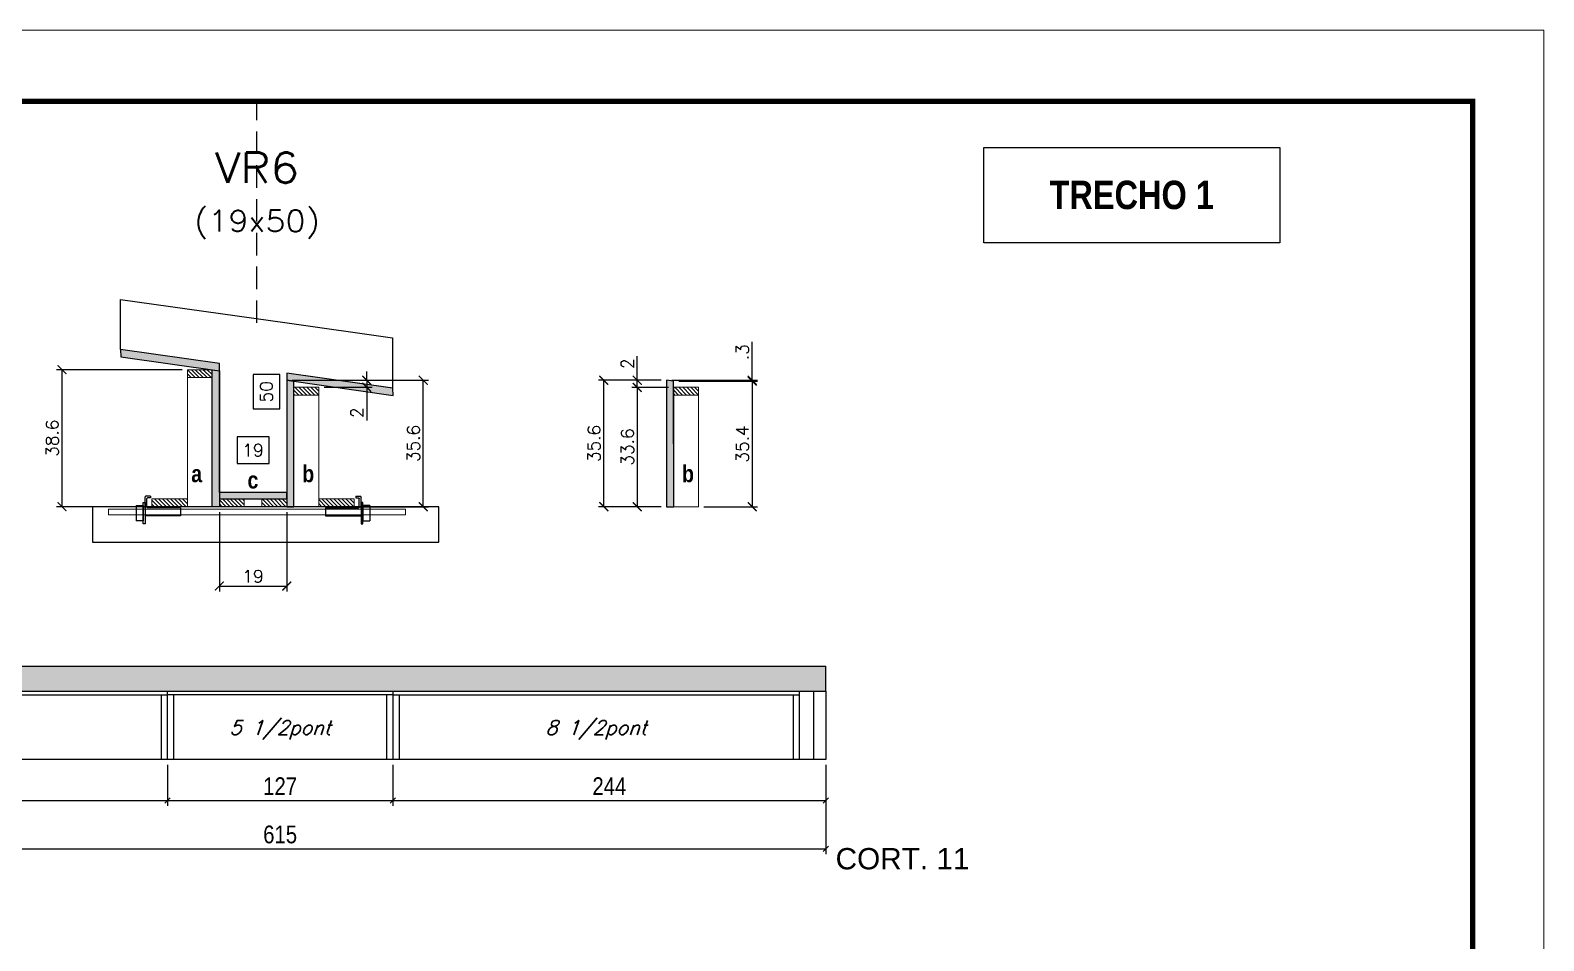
# Model space of a CAD drawing. Extents: x 0 to 6325, y 5574 to 19307.
# Drawn here: x 5387 to 6240, y 7260 to 7773 of the extents above; entities that cross this region are included whole.
import ezdxf
from ezdxf.enums import TextEntityAlignment as Align

# ---------------------------------------------------------------- set-up
doc = ezdxf.new("R2010")
doc.units = 0
doc.linetypes.add('DASHED', pattern=[0.75, 0.5, -0.25])
doc.linetypes.add('HIDDEN', pattern=[9.525, 6.35, -3.175])
for name, color, linetype in [('1', 1, 'Continuous'), ('5', 5, 'Continuous'), ('barrote', 251, 'Continuous'), ('COTA', 241, 'Continuous'), ('Cota Seção (2x)', 4, 'Continuous'), ('detalhes', 4, 'Continuous'), ('Hachura', 253, 'Continuous'), ('NOMENCLATURA', 7, 'Continuous'), ('Painéis', 200, 'Continuous'), ('presilha', 1, 'Continuous'), ('SARR_2.2x7', 40, 'Continuous'), ('SARR_3.5x7', 81, 'Continuous'), ('texto', 7, 'Continuous'), ('Texto de Titulo', 7, 'Continuous'), ('Texto Qtd Sarr', 242, 'Continuous')]:
    doc.layers.add(name, color=color, linetype=linetype)
for name, color, linetype, lineweight in [('CONCRETO', 251, 'Continuous', 25), ('Folhas', 255, 'Continuous', 9), ('Madeira', 126, 'Continuous', 18), ('SARRAFO DE PRESSAO', 251, 'DASHED', 9), ('SCO-___-LAJ', 2, 'Continuous', 0), ('Texto Seção', 7, 'Continuous', 15)]:
    doc.layers.add(name, color=color, linetype=linetype, lineweight=lineweight)
doc.styles.add('COTA TECNICA', font='techl___.ttf', dxfattribs={"height": 10})
doc.styles.add('ROMANC', font='techb___.ttf', dxfattribs={"height": 2.5})
doc.styles.add('Romans', font='romans.shx')
doc.styles.get("Standard").update_dxf_attribs({"font": 'arial.ttf'})
doc.styles.add('TECNICA', font='techb___.ttf', dxfattribs={"height": 10})
doc.dimstyles.new('Cota Seção (2x)', dxfattribs={"dimtxt": 7, "dimasz": 5, "dimexe": 3, "dimexo": 3, "dimgap": 2, "dimtad": 3, "dimdec": 1, "dimlfac": 0.5, "dimzin": 12, "dimdsep": 46, "dimtxsty": 'Romans', "dimblk": 'ARCHTICK', "dimcen": 0, "dimclrd": 4, "dimclre": 4, "dimclrt": 1, "dimadec": 1, "dimazin": 3, "dimtfac": 1, "dimtdec": 1, "dimtmove": 0, "dimatfit": 3, "dimldrblk": 'OBLIQUE', "dimfxl": 1, "dimtolj": 1, "dimtzin": 12, "dimarcsym": 0})
doc.dimstyles.new('Cota Seção interna', dxfattribs={"dimtxt": 7, "dimasz": 6, "dimexe": 0.18, "dimexo": 2, "dimgap": -4, "dimtad": 3, "dimdec": 1, "dimlfac": 0.5, "dimzin": 12, "dimdsep": 46, "dimtxsty": 'Romans', "dimblk": 'ARCHTICK', "dimcen": 0.09, "dimse1": 1, "dimse2": 1, "dimsd1": 1, "dimsd2": 1, "dimclrd": 180, "dimclre": 5, "dimclrt": 1, "dimadec": 0, "dimazin": 3, "dimtfac": 1, "dimtdec": 1, "dimtofl": 0, "dimtmove": 0, "dimatfit": 3, "dimldrblk": 'ARCHTICK', "dimfxl": 1, "dimtolj": 1, "dimtzin": 0, "dimarcsym": 0})
doc.dimstyles.new('PAINEL', dxfattribs={"dimtxt": 10, "dimasz": 3, "dimexe": 3, "dimexo": 3, "dimgap": 3, "dimtad": 1, "dimdec": 1, "dimzin": 12, "dimdsep": 46, "dimtxsty": 'COTA TECNICA', "dimblk1": 'OBLIQUE', "dimblk2": 'OBLIQUE', "dimsah": 1, "dimcen": 0.9, "dimclrd": 4, "dimclre": 4, "dimclrt": 240, "dimadec": 1, "dimazin": 3, "dimtfac": 1, "dimtdec": 1, "dimtmove": 0, "dimatfit": 3, "dimfxl": 1, "dimtolj": 1, "dimtzin": 12, "dimarcsym": 0})
pattern_1 = [(315, (28450.4202, -725.425), (1.12253202, 1.12253202), [])]

# ---------------------------------------------------------------- blocks, each defined once
blk = doc.blocks.new('9999999999')
at = {"layer": 'Folhas'}
blk.add_lwpolyline([(98138.98, 34190.21), (99623.98, 34190.21), (99623.98, 35240.21), (98138.98, 35240.21)], close=True, dxfattribs=at)
at = {"layer": 'Folhas', "color": 30, "const_width": 3}
blk.add_lwpolyline([(98213.98, 34230.21), (99583.98, 34230.21), (99583.98, 35200.21), (98213.98, 35200.21)], close=True, dxfattribs=at)
blk = doc.blocks.new('titulo1')
at = {"layer": 'Defpoints', "color": 252, "linetype": 'HIDDEN', "ltscale": 2}
blk.add_line((0, 0), (0, 125), dxfattribs=at)
at = {"layer": 'Defpoints', "style": 'Romans', "oblique": 15}
blk.add_attdef('FOLHA', text='', height=10, dxfattribs=at).set_placement((0, 15.58), align=Align.MIDDLE_CENTER)
at = {"layer": 'Texto Qtd Sarr', "color": 3, "style": 'Romans', "oblique": 15}
for tag, height, p in [('TITULO', 17, (0, 71.45)), ('SEÇÃO', 12, (0, 41.55))]:
    blk.add_attdef(tag, text='', height=height, dxfattribs=at).set_placement(p, align=Align.MIDDLE_CENTER)
blk = doc.blocks.new('_ArchTick')
at = {"color": 0, "linetype": 'ByBlock', "const_width": 0.15}
blk.add_lwpolyline([(-0.5, -0.5), (0.5, 0.5)], dxfattribs=at)
blk = doc.blocks.new('*D2952')
at = {"layer": 'COTA', "color": 4, "lineweight": -2, "transparency": 16777216}
for p, q in [((5534.8, 7575.5), (5611.67, 7575.5)), ((5608.67, 7504.22), (5608.67, 7575.5)), ((5568.4, 7504.22), (5611.67, 7504.22))]:
    blk.add_line(p, q, dxfattribs=at)
at = {"layer": 'Defpoints', "color": 0, "transparency": 16777216}
for p in [(5531.8, 7575.5), (5608.67, 7575.5), (5565.4, 7504.22)]:
    blk.add_point(p, dxfattribs=at)
at = {"layer": 'COTA', "color": 4, "lineweight": -2, "transparency": 16777216, "xscale": 5, "yscale": 5, "zscale": 5}
for p, rotation in [((5608.67, 7575.5), 90), ((5608.67, 7504.22), 270)]:
    blk.add_blockref('_ArchTick', p, dxfattribs=dict(at, rotation=rotation))
at = {"layer": 'COTA', "color": 1, "transparency": 16777216, "insert": (5603.17, 7539.86), "char_height": 7, "attachment_point": 5, "rotation": 90, "style": 'Romans'}
blk.add_mtext('\\A1;35.6', dxfattribs=at)
blk = doc.blocks.new('_Oblique')
at = {"layer": '1', "color": 0, "lineweight": -2}
blk.add_line((-0.5, -0.5), (0.5, 0.5), dxfattribs=at)
blk = doc.blocks.new('*D2953')
at = {"layer": 'Cota Seção (2x)', "color": 180, "lineweight": -2, "transparency": 16777216}
for p, q in [((5527.8, 7578.7), (5512.8, 7578.7)), ((5512.8, 7578.7), (5512.8, 7559.36)), ((5527.8, 7559.36), (5527.8, 7578.7)), ((5512.8, 7559.36), (5527.8, 7559.36))]:
    blk.add_line(p, q, dxfattribs=at)
at = {"layer": 'Defpoints', "color": 0, "transparency": 16777216}
for p in [(5501.14, 7612.18), (5531.8, 7612.18), (5531.8, 7512.22)]:
    blk.add_point(p, dxfattribs=at)
at = {"layer": 'Cota Seção (2x)', "color": 1, "transparency": 16777216, "insert": (5520.3, 7569.03), "char_height": 7, "attachment_point": 5, "rotation": 90, "style": 'Romans'}
blk.add_mtext('\\A1;50', dxfattribs=at)
blk = doc.blocks.new('*D2954')
at = {"layer": 'COTA', "color": 4, "lineweight": -2, "transparency": 16777216}
for p, q in [((5472.8, 7581.47), (5402.14, 7581.47)), ((5405.14, 7581.47), (5405.14, 7504.22)), ((5457.2, 7504.22), (5402.14, 7504.22))]:
    blk.add_line(p, q, dxfattribs=at)
at = {"layer": 'Defpoints', "color": 0, "transparency": 16777216}
for p in [(5475.8, 7581.47), (5405.14, 7504.22), (5460.2, 7504.22)]:
    blk.add_point(p, dxfattribs=at)
at = {"layer": 'COTA', "color": 4, "lineweight": -2, "transparency": 16777216, "xscale": 5, "yscale": 5, "zscale": 5}
for p, rotation in [((5405.14, 7581.47), 90), ((5405.14, 7504.22), 270)]:
    blk.add_blockref('_ArchTick', p, dxfattribs=dict(at, rotation=rotation))
at = {"layer": 'COTA', "color": 1, "transparency": 16777216, "insert": (5399.64, 7542.84), "char_height": 7, "attachment_point": 5, "rotation": 90, "style": 'Romans'}
blk.add_mtext('\\A1;38.6', dxfattribs=at)
blk = doc.blocks.new('PRESILHA METÁLICA 1')
at = {"layer": 'presilha'}
for p, q in [((0, 13), (6, 13)), ((0, 13), (0, 0)), ((6, 15.5), (7.5, 15.5)), ((6, -2.5), (6, 15.5)), ((6, 13), (6, 0)), ((7.5, 10.6), (7.5, 19.9)), ((7.5, 15.5), (7.5, -2.5)), ((12, 21), (8.6, 21)), ((9, 11.6), (9, 18.9)), ((12, 19.5), (9.6, 19.5)), ((12, 21), (12, 19.5)), ((6, 0), (0, 0)), ((37.5, 4.1), (7.5, 4.1)), ((37.5, 11), (9.6, 11)), ((37.5, 11), (37.5, 4.1)), ((7.5, -2.5), (6, -2.5))]:
    blk.add_line(p, q, dxfattribs=at)
for centre, radius, start, end in [((8.6, 19.9), 1.14, 90, 180), ((9.6, 18.9), 0.57, 90, 180), ((9.6, 11.6), 0.57, 180, 270)]:
    blk.add_arc(centre, radius, start, end, dxfattribs=at)
blk = doc.blocks.new('*D2955')
at = {"layer": 'COTA', "color": 4, "lineweight": -2, "transparency": 16777216}
for p, q in [((5493.8, 7501.22), (5493.8, 7456.49)), ((5531.8, 7501.22), (5531.8, 7456.49)), ((5493.8, 7459.49), (5531.8, 7459.49))]:
    blk.add_line(p, q, dxfattribs=at)
at = {"layer": 'Defpoints', "color": 0, "transparency": 16777216}
for p in [(5493.8, 7504.22), (5531.8, 7504.22), (5531.8, 7459.49)]:
    blk.add_point(p, dxfattribs=at)
at = {"layer": 'COTA', "color": 4, "lineweight": -2, "transparency": 16777216, "xscale": 5, "yscale": 5, "zscale": 5, "rotation": 180}
blk.add_blockref('_ArchTick', (5493.8, 7459.49), dxfattribs=at)
at = {"layer": 'COTA', "color": 4, "lineweight": -2, "transparency": 16777216, "xscale": 5, "yscale": 5, "zscale": 5}
blk.add_blockref('_ArchTick', (5531.8, 7459.49), dxfattribs=at)
at = {"layer": 'COTA', "color": 1, "transparency": 16777216, "insert": (5512.8, 7464.99), "char_height": 7, "attachment_point": 5, "style": 'Romans'}
blk.add_mtext('\\A1;19', dxfattribs=at)
blk = doc.blocks.new('*D2956')
at = {"layer": 'Cota Seção (2x)', "color": 180, "lineweight": -2, "transparency": 16777216}
for p, q in [((5521.8, 7543.57), (5503.8, 7543.57)), ((5503.8, 7543.57), (5503.8, 7528.57)), ((5521.8, 7528.57), (5521.8, 7543.57)), ((5503.8, 7528.57), (5521.8, 7528.57))]:
    blk.add_line(p, q, dxfattribs=at)
at = {"layer": 'Defpoints', "color": 0, "transparency": 16777216}
for p in [(5493.8, 7524.57), (5531.8, 7524.57), (5531.8, 7524.57)]:
    blk.add_point(p, dxfattribs=at)
at = {"layer": 'Cota Seção (2x)', "color": 1, "transparency": 16777216, "insert": (5512.8, 7536.07), "char_height": 7, "attachment_point": 5, "style": 'Romans'}
blk.add_mtext('\\A1;19', dxfattribs=at)
blk = doc.blocks.new('*D2957')
at = {"layer": 'COTA', "color": 4, "lineweight": -2, "transparency": 16777216}
for p, q in [((5534.8, 7575.5), (5579.85, 7575.5)), ((5576.85, 7575.5), (5576.85, 7580.5)), ((5576.85, 7575.5), (5576.85, 7571.56)), ((5552.8, 7571.56), (5579.85, 7571.56)), ((5576.85, 7571.56), (5576.85, 7552.9))]:
    blk.add_line(p, q, dxfattribs=at)
at = {"layer": 'Defpoints', "color": 0, "transparency": 16777216}
for p in [(5531.8, 7575.5), (5549.8, 7571.56), (5576.85, 7571.56)]:
    blk.add_point(p, dxfattribs=at)
at = {"layer": 'COTA', "color": 4, "lineweight": -2, "transparency": 16777216, "xscale": 5, "yscale": 5, "zscale": 5}
for p, rotation in [((5576.85, 7575.5), 270), ((5576.85, 7571.56), 90)]:
    blk.add_blockref('_ArchTick', p, dxfattribs=dict(at, rotation=rotation))
at = {"layer": 'COTA', "color": 1, "transparency": 16777216, "insert": (5571.35, 7557.23), "char_height": 7, "attachment_point": 5, "rotation": 90, "style": 'Romans'}
blk.add_mtext('\\A1;2', dxfattribs=at)
blk = doc.blocks.new('*D2934')
at = {"layer": 'COTA', "color": 4, "lineweight": -2, "transparency": 16777216}
for p, q in [((5742.79, 7575.5), (5707.43, 7575.5)), ((5710.43, 7504.22), (5710.43, 7575.5)), ((5742.79, 7504.22), (5707.43, 7504.22))]:
    blk.add_line(p, q, dxfattribs=at)
at = {"layer": 'Defpoints', "color": 0, "transparency": 16777216}
for p in [(5710.43, 7575.5), (5745.79, 7575.5), (5745.79, 7504.22)]:
    blk.add_point(p, dxfattribs=at)
at = {"layer": 'COTA', "color": 4, "lineweight": -2, "transparency": 16777216, "xscale": 5, "yscale": 5, "zscale": 5}
for p, rotation in [((5710.43, 7575.5), 90), ((5710.43, 7504.22), 270)]:
    blk.add_blockref('_ArchTick', p, dxfattribs=dict(at, rotation=rotation))
at = {"layer": 'COTA', "color": 1, "transparency": 16777216, "insert": (5704.93, 7539.86), "char_height": 7, "attachment_point": 5, "rotation": 90, "style": 'Romans'}
blk.add_mtext('\\A1;35.6', dxfattribs=at)
blk = doc.blocks.new('*D2935')
at = {"layer": 'COTA', "color": 4, "lineweight": -2, "transparency": 16777216}
for p, q in [((5794.03, 7575.5), (5794.03, 7597.17)), ((5748.79, 7575.5), (5797.03, 7575.5)), ((5752.71, 7574.95), (5797.03, 7574.95)), ((5794.03, 7574.95), (5794.03, 7575.5)), ((5794.03, 7574.95), (5794.03, 7569.95))]:
    blk.add_line(p, q, dxfattribs=at)
at = {"layer": 'Defpoints', "color": 0, "transparency": 16777216}
for p in [(5745.79, 7575.5), (5749.71, 7574.95), (5794.03, 7575.5)]:
    blk.add_point(p, dxfattribs=at)
at = {"layer": 'COTA', "color": 4, "lineweight": -2, "transparency": 16777216, "xscale": 5, "yscale": 5, "zscale": 5}
for p, rotation in [((5794.03, 7575.5), 270), ((5794.03, 7574.95), 90)]:
    blk.add_blockref('_ArchTick', p, dxfattribs=dict(at, rotation=rotation))
at = {"layer": 'COTA', "color": 1, "transparency": 16777216, "insert": (5788.53, 7591.34), "char_height": 7, "attachment_point": 5, "rotation": 90, "style": 'Romans'}
blk.add_mtext('\\A1;.3', dxfattribs=at)
blk = doc.blocks.new('*D2936')
at = {"layer": 'COTA', "color": 4, "lineweight": -2, "transparency": 16777216}
for p, q in [((5752.71, 7574.95), (5797.03, 7574.95)), ((5794.03, 7574.95), (5794.03, 7504.22)), ((5766.79, 7504.22), (5797.03, 7504.22))]:
    blk.add_line(p, q, dxfattribs=at)
at = {"layer": 'Defpoints', "color": 0, "transparency": 16777216}
for p in [(5749.71, 7574.95), (5763.79, 7504.22), (5794.03, 7504.22)]:
    blk.add_point(p, dxfattribs=at)
at = {"layer": 'COTA', "color": 4, "lineweight": -2, "transparency": 16777216, "xscale": 5, "yscale": 5, "zscale": 5}
for p, rotation in [((5794.03, 7574.95), 90), ((5794.03, 7504.22), 270)]:
    blk.add_blockref('_ArchTick', p, dxfattribs=dict(at, rotation=rotation))
at = {"layer": 'COTA', "color": 1, "transparency": 16777216, "insert": (5788.53, 7539.58), "char_height": 7, "attachment_point": 5, "rotation": 90, "style": 'Romans'}
blk.add_mtext('\\A1;35.4', dxfattribs=at)
blk = doc.blocks.new('*D2937')
at = {"layer": 'COTA', "color": 4, "lineweight": -2, "transparency": 16777216}
for p, q in [((5729.25, 7575.5), (5729.25, 7589.17)), ((5742.79, 7575.5), (5726.25, 7575.5)), ((5729.25, 7571.49), (5729.25, 7575.5)), ((5746.79, 7571.49), (5726.25, 7571.49))]:
    blk.add_line(p, q, dxfattribs=at)
at = {"layer": 'Defpoints', "color": 0, "transparency": 16777216}
for p in [(5729.25, 7575.5), (5745.79, 7575.5), (5749.79, 7571.49)]:
    blk.add_point(p, dxfattribs=at)
at = {"layer": 'COTA', "color": 4, "lineweight": -2, "transparency": 16777216, "xscale": 5, "yscale": 5, "zscale": 5}
for p, rotation in [((5729.25, 7575.5), 90), ((5729.25, 7571.49), 270)]:
    blk.add_blockref('_ArchTick', p, dxfattribs=dict(at, rotation=rotation))
at = {"layer": 'COTA', "color": 1, "transparency": 16777216, "insert": (5723.75, 7584.84), "char_height": 7, "attachment_point": 5, "rotation": 90, "style": 'Romans'}
blk.add_mtext('\\A1;2', dxfattribs=at)
blk = doc.blocks.new('*D2938')
at = {"layer": 'COTA', "color": 4, "lineweight": -2, "transparency": 16777216}
for p, q in [((5746.79, 7571.49), (5726.25, 7571.49)), ((5729.25, 7571.49), (5729.25, 7504.22)), ((5742.79, 7504.22), (5726.25, 7504.22))]:
    blk.add_line(p, q, dxfattribs=at)
at = {"layer": 'Defpoints', "color": 0, "transparency": 16777216}
for p in [(5749.79, 7571.49), (5729.25, 7504.22), (5745.79, 7504.22)]:
    blk.add_point(p, dxfattribs=at)
at = {"layer": 'COTA', "color": 4, "lineweight": -2, "transparency": 16777216, "xscale": 5, "yscale": 5, "zscale": 5}
for p, rotation in [((5729.25, 7571.49), 90), ((5729.25, 7504.22), 270)]:
    blk.add_blockref('_ArchTick', p, dxfattribs=dict(at, rotation=rotation))
at = {"layer": 'COTA', "color": 1, "transparency": 16777216, "insert": (5723.75, 7537.86), "char_height": 7, "attachment_point": 5, "rotation": 90, "style": 'Romans'}
blk.add_mtext('\\A1;33.6', dxfattribs=at)
blk = doc.blocks.new('*D4119')
at = {"layer": 'COTA', "color": 4, "lineweight": -2, "transparency": 16777216}
for p, q in [((5220.55, 7358.71), (5220.55, 7335.58)), ((5464.55, 7358.71), (5464.55, 7335.58)), ((5220.55, 7338.58), (5464.55, 7338.58))]:
    blk.add_line(p, q, dxfattribs=at)
at = {"layer": 'Defpoints', "color": 0, "transparency": 16777216}
for p in [(5220.55, 7361.71), (5464.55, 7361.71), (5464.55, 7338.58)]:
    blk.add_point(p, dxfattribs=at)
at = {"layer": 'COTA', "color": 4, "lineweight": -2, "transparency": 16777216, "xscale": 3, "yscale": 3, "zscale": 3, "rotation": 180}
blk.add_blockref('_Oblique', (5220.55, 7338.58), dxfattribs=at)
at = {"layer": 'COTA', "color": 4, "lineweight": -2, "transparency": 16777216, "xscale": 3, "yscale": 3, "zscale": 3}
blk.add_blockref('_Oblique', (5464.55, 7338.58), dxfattribs=at)
at = {"layer": 'COTA', "color": 240, "transparency": 16777216, "insert": (5342.55, 7346.65), "char_height": 10, "attachment_point": 5, "style": 'COTA TECNICA'}
blk.add_mtext('\\A1;244', dxfattribs=at)
blk = doc.blocks.new('*D4120')
at = {"layer": 'COTA', "color": 4, "lineweight": -2, "transparency": 16777216}
for p, q in [((5464.55, 7358.71), (5464.55, 7335.58)), ((5591.55, 7358.71), (5591.55, 7335.58)), ((5464.55, 7338.58), (5591.55, 7338.58))]:
    blk.add_line(p, q, dxfattribs=at)
at = {"layer": 'Defpoints', "color": 0, "transparency": 16777216}
for p in [(5464.55, 7361.71), (5591.55, 7361.71), (5591.55, 7338.58)]:
    blk.add_point(p, dxfattribs=at)
at = {"layer": 'COTA', "color": 4, "lineweight": -2, "transparency": 16777216, "xscale": 3, "yscale": 3, "zscale": 3, "rotation": 180}
blk.add_blockref('_Oblique', (5464.55, 7338.58), dxfattribs=at)
at = {"layer": 'COTA', "color": 4, "lineweight": -2, "transparency": 16777216, "xscale": 3, "yscale": 3, "zscale": 3}
blk.add_blockref('_Oblique', (5591.55, 7338.58), dxfattribs=at)
at = {"layer": 'COTA', "color": 240, "transparency": 16777216, "insert": (5528.05, 7346.65), "char_height": 10, "attachment_point": 5, "style": 'COTA TECNICA'}
blk.add_mtext('\\A1;127', dxfattribs=at)
blk = doc.blocks.new('*D4121')
at = {"layer": 'COTA', "color": 4, "lineweight": -2, "transparency": 16777216}
for p, q in [((5591.55, 7358.71), (5591.55, 7335.58)), ((5835.55, 7358.71), (5835.55, 7335.58)), ((5591.55, 7338.58), (5835.55, 7338.58))]:
    blk.add_line(p, q, dxfattribs=at)
at = {"layer": 'Defpoints', "color": 0, "transparency": 16777216}
for p in [(5591.55, 7361.71), (5835.55, 7361.71), (5835.55, 7338.58)]:
    blk.add_point(p, dxfattribs=at)
at = {"layer": 'COTA', "color": 4, "lineweight": -2, "transparency": 16777216, "xscale": 3, "yscale": 3, "zscale": 3, "rotation": 180}
blk.add_blockref('_Oblique', (5591.55, 7338.58), dxfattribs=at)
at = {"layer": 'COTA', "color": 4, "lineweight": -2, "transparency": 16777216, "xscale": 3, "yscale": 3, "zscale": 3}
blk.add_blockref('_Oblique', (5835.55, 7338.58), dxfattribs=at)
at = {"layer": 'COTA', "color": 240, "transparency": 16777216, "insert": (5713.55, 7346.65), "char_height": 10, "attachment_point": 5, "style": 'COTA TECNICA'}
blk.add_mtext('\\A1;244', dxfattribs=at)
blk = doc.blocks.new('*D4122')
at = {"layer": 'COTA', "color": 4, "lineweight": -2, "transparency": 16777216}
for p, q in [((5220.55, 7358.71), (5220.55, 7308.27)), ((5835.55, 7358.71), (5835.55, 7308.27)), ((5220.55, 7311.27), (5835.55, 7311.27))]:
    blk.add_line(p, q, dxfattribs=at)
at = {"layer": 'Defpoints', "color": 0, "transparency": 16777216}
for p in [(5220.55, 7361.71), (5835.55, 7361.71), (5835.55, 7311.27)]:
    blk.add_point(p, dxfattribs=at)
at = {"layer": 'COTA', "color": 4, "lineweight": -2, "transparency": 16777216, "xscale": 3, "yscale": 3, "zscale": 3, "rotation": 180}
blk.add_blockref('_Oblique', (5220.55, 7311.27), dxfattribs=at)
at = {"layer": 'COTA', "color": 4, "lineweight": -2, "transparency": 16777216, "xscale": 3, "yscale": 3, "zscale": 3}
blk.add_blockref('_Oblique', (5835.55, 7311.27), dxfattribs=at)
at = {"layer": 'COTA', "color": 240, "transparency": 16777216, "insert": (5528.05, 7319.38), "char_height": 10, "attachment_point": 5, "style": 'COTA TECNICA'}
blk.add_mtext('\\A1;615', dxfattribs=at)

msp = doc.modelspace()

# ---------------------------------------------------------------- hatches: boundary and pattern name
at = {"layer": 'COTA'}
h = msp.add_hatch(dxfattribs=at)
h.set_pattern_fill('AR-CONC', color=256, scale=0.03)
h.set_pattern_definition([(50, (4957.679, 1215.7284), (5.46554, -0.4781726), [0.5715, -6.2865]), (355, (4957.679, 1215.7284), (-1.0573026, 5.7317054), [0.4572, -5.0292175]), (100.45144, (4958.1345, 1215.6885), (4.4082374, 5.2535326), [0.4857003, -5.3427073]), (46.1842, (4957.679, 1217.2524), (8.132371, -1.26127), [0.85725, -9.42975]), (96.63556, (4958.357, 1217.147), (7.122124, 7.422784), [0.728551, -8.014068]), (351.18415, (4957.679, 1217.252), (7.122124, 7.422784), [0.685799, -7.543792]), (21, (4958.441, 1216.8714), (4.5484317, -3.067956), [0.5715, -6.2865]), (326, (4958.441, 1216.8714), (1.854061, 5.525639), [0.4572, -5.0292]), (71.451445, (4958.82, 1216.6157), (6.4024926, 2.457683), [0.4857003, -5.342698]), (37.5, (4957.679, 1215.7284), (0.0926581, 2.53665117), [0, -4.96824, 0, -5.1054, 0, -5.04825]), (7.5, (4957.679, 1215.7284), (2.0045899, 3.0054172), [0, -2.91084, 0, -4.85394, 0, -1.92405]), (327.5, (4955.9798, 1215.7284), (4.06771786, -0.1718623), [0, -1.905, 0, -5.9436, 0, -7.8867]), (317.5, (4955.2178, 1215.7284), (4.4438754, 0.7627947), [0, -2.4765, 0, -3.94716, 0, -5.6007])])
h.paths.add_polyline_path([(5835.55, 7414.31), (5220.55, 7414.31), (5220.55, 7400.31), (5835.55, 7400.31)])
at = {"layer": 'Hachura'}
h = msp.add_hatch(color=256, dxfattribs=at)
h.dxf.hatch_style = 1
h.paths.add_polyline_path([(5493.8, 7580.9), (5493.8, 7584.94), (5438.2, 7592.84), (5438.21, 7588.8)])
h = msp.add_hatch(dxfattribs=at)
h.set_pattern_fill('ANSI31', color=256, scale=0.5, angle=270, style=0)
h.set_pattern_definition([(315, (28450.4202, -726.1739), (1.12253202, 1.12253202), [])])
h.paths.add_polyline_path([(5489.8, 7577.07), (5489.8, 7581.47), (5475.8, 7581.47), (5475.8, 7577.07)])
h = msp.add_hatch(color=256, dxfattribs=at)
h.dxf.hatch_style = 1
h.paths.add_polyline_path([(5489.8, 7581.47), (5493.8, 7580.9), (5493.8, 7504.22), (5489.8, 7504.22)])
h = msp.add_hatch(color=256, dxfattribs=at)
h.dxf.hatch_style = 1
h.paths.add_polyline_path([(5591.66, 7567), (5591.6, 7571.05), (5531.8, 7579.54), (5531.8, 7575.5)])
h = msp.add_hatch(color=256, dxfattribs=at)
h.dxf.hatch_style = 1
h.paths.add_polyline_path([(5535.76, 7574.94), (5531.8, 7575.5), (5531.8, 7504.22), (5535.8, 7504.22)])
h = msp.add_hatch(color=256, dxfattribs=at)
h.dxf.hatch_style = 1
h.paths.add_polyline_path([(5749.75, 7574.94), (5745.79, 7575.5), (5745.79, 7504.22), (5749.79, 7504.22)])
h = msp.add_hatch(dxfattribs=at)
h.set_pattern_fill('ANSI31', color=256, scale=0.5, angle=270, style=0)
h.set_pattern_definition([(315, (28450.4202, -736.0808), (1.12253202, 1.12253202), [])])
h.paths.add_polyline_path([(5535.8, 7567.16), (5535.8, 7571.56), (5549.8, 7571.56), (5549.8, 7567.16)])
h = msp.add_hatch(dxfattribs=at)
h.set_pattern_fill('ANSI31', color=256, scale=0.5, angle=270, style=0)
h.set_pattern_definition([(315, (28664.4092, -736.0808), (1.12253202, 1.12253202), [])])
h.paths.add_polyline_path([(5749.79, 7567.16), (5749.79, 7571.56), (5763.79, 7571.56), (5763.79, 7567.16)])
h = msp.add_hatch(dxfattribs=at)
h.set_pattern_fill('ANSI31', color=256, scale=0.5, angle=270, style=0)
h.set_pattern_definition([(315, (28450.4202, -725.425), (1.12253202, 1.12253202), [])])
h.paths.add_polyline_path([(5455.8, 7504.22), (5455.8, 7508.62), (5475.8, 7508.62), (5475.8, 7504.22)])
h = msp.add_hatch(color=256, dxfattribs=at)
h.dxf.hatch_style = 1
h.paths.add_polyline_path([(5531.8, 7508.62), (5531.8, 7512.22), (5493.8, 7512.22), (5493.8, 7508.62)])
h = msp.add_hatch(dxfattribs=at)
h.set_pattern_fill('ANSI31', color=256, scale=0.5, angle=270, style=0)
h.set_pattern_definition(pattern_1)
h.paths.add_polyline_path([(5493.8, 7504.22), (5493.8, 7508.62), (5507.8, 7508.62), (5507.8, 7504.22)])
h = msp.add_hatch(dxfattribs=at)
h.set_pattern_fill('ANSI31', color=256, scale=0.5, angle=270, style=0)
h.set_pattern_definition(pattern_1)
h.paths.add_polyline_path([(5531.8, 7504.22), (5531.8, 7508.62), (5517.8, 7508.62), (5517.8, 7504.22)])
h = msp.add_hatch(dxfattribs=at)
h.set_pattern_fill('ANSI31', color=256, scale=0.5, angle=270, style=0)
h.set_pattern_definition(pattern_1)
h.paths.add_polyline_path([(5569.8, 7504.22), (5569.8, 7508.62), (5549.8, 7508.62), (5549.8, 7504.22)])

# ---------------------------------------------------------------- linework, layer by layer
at = {"layer": 'barrote'}
msp.add_lwpolyline([(5422.34, 7484.22), (5617.53, 7484.22), (5617.53, 7504.22), (5422.34, 7504.22)], close=True, dxfattribs=at)
at = {"layer": 'CONCRETO'}
msp.add_lwpolyline([(5532, 7607.79), (5591.38, 7599.36), (5591.38, 7571.08), (5531.8, 7579.54), (5531.8, 7512.22), (5493.8, 7512.22), (5493.8, 7584.94), (5438.2, 7592.84), (5438.2, 7621.12), (5532, 7607.79)], dxfattribs=at)
at = {"layer": 'COTA'}
for p in [(5220.55, 7414.31), (5835.55, 7400.31)]:
    msp.add_line(p, (5835.55, 7414.31), dxfattribs=at)
msp.add_lwpolyline([(5924.46, 7706.71), (6091.24, 7706.71), (6091.24, 7653.05), (5924.46, 7653.05)], close=True, dxfattribs=at)
at = {"layer": 'Madeira'}
for points in [[(5489.8, 7577.07), (5489.8, 7581.47), (5475.8, 7581.47), (5475.8, 7577.07)], [(5489.8, 7581.47), (5475.8, 7581.47), (5475.8, 7504.22), (5489.8, 7504.22)], [(5535.8, 7567.16), (5535.8, 7571.56), (5549.8, 7571.56), (5549.8, 7567.16)], [(5535.8, 7571.56), (5549.8, 7571.56), (5549.8, 7504.22), (5535.8, 7504.22)], [(5749.79, 7567.16), (5749.79, 7571.56), (5763.79, 7571.56), (5763.79, 7567.16)], [(5749.79, 7571.56), (5763.79, 7571.56), (5763.79, 7504.22), (5749.79, 7504.22)], [(5455.8, 7504.22), (5455.8, 7508.62), (5475.8, 7508.62), (5475.8, 7504.22)], [(5493.8, 7504.22), (5493.8, 7508.62), (5507.8, 7508.62), (5507.8, 7504.22)], [(5531.8, 7504.22), (5531.8, 7508.62), (5517.8, 7508.62), (5517.8, 7504.22)], [(5569.8, 7504.22), (5569.8, 7508.62), (5549.8, 7508.62), (5549.8, 7504.22)]]:
    msp.add_lwpolyline(points, close=True, dxfattribs=at)
at = {"layer": 'Painéis', "linetype": 'ByBlock'}
for p, q in [((5220.55, 7400.31), (5835.55, 7400.31)), ((5464.55, 7361.71), (5464.55, 7400.31)), ((5591.55, 7400.31), (5591.55, 7361.71)), ((5835.55, 7400.31), (5835.55, 7361.71)), ((5835.55, 7361.71), (5220.55, 7361.71))]:
    msp.add_line(p, q, dxfattribs=at)
at = {"layer": 'Painéis'}
for points in [[(5493.8, 7580.9), (5493.8, 7584.94), (5438.2, 7592.84), (5438.21, 7588.8)], [(5489.8, 7581.47), (5493.8, 7580.9), (5493.8, 7504.22), (5489.8, 7504.22)], [(5591.66, 7567), (5591.6, 7571.05), (5531.8, 7579.54), (5531.8, 7575.5)], [(5535.76, 7574.94), (5531.8, 7575.5), (5531.8, 7504.22), (5535.8, 7504.22)], [(5749.75, 7574.94), (5745.79, 7575.5), (5745.79, 7504.22), (5749.79, 7504.22)], [(5531.8, 7508.62), (5531.8, 7512.22), (5493.8, 7512.22), (5493.8, 7508.62)]]:
    msp.add_lwpolyline(points, close=True, dxfattribs=at)
at = {"layer": 'SARR_2.2x7', "linetype": 'Continuous'}
for p, q in [((5235.55, 7398.11), (5464.55, 7398.11)), ((5591.55, 7398.11), (5464.55, 7398.11)), ((5591.55, 7398.11), (5820.55, 7398.11)), ((5828.55, 7400.31), (5828.55, 7361.71))]:
    msp.add_line(p, q, dxfattribs=at)
at = {"layer": 'SARR_3.5x7'}
for p, q in [((5461.05, 7398.11), (5461.05, 7361.71)), ((5468.05, 7398.11), (5468.05, 7361.71)), ((5588.05, 7398.11), (5588.05, 7361.71)), ((5595.05, 7398.11), (5595.05, 7361.71)), ((5817.05, 7398.11), (5817.05, 7361.71)), ((5820.55, 7400.31), (5820.55, 7361.71))]:
    msp.add_line(p, q, dxfattribs=at)
at = {"layer": 'SCO-___-LAJ', "color": 1}
msp.add_lwpolyline([(5431.35, 7502.89), (5598.65, 7502.89), (5598.65, 7499.69), (5431.35, 7499.69)], close=True, dxfattribs=at)

# ---------------------------------------------------------------- block references
at = {"layer": 'presilha', "yscale": 0.6666666666666666, "zscale": 0.6666666666666666}
for p, xscale in [((5446.93, 7496.25), 0.6666666666666666), ((5578.67, 7496.25), -0.6666666666666666)]:
    msp.add_blockref('PRESILHA METÁLICA 1', p, dxfattribs=dict(at, xscale=xscale))
at = {"layer": 'SARRAFO DE PRESSAO', "color": 6, "linetype": 'ByBlock'}
msp.add_blockref('9999999999', (-93383.98, -27467.38), dxfattribs=at)
at = {"layer": 'Texto Seção'}
ref = msp.add_blockref('titulo1', (5515, 7607.82), dxfattribs=at)
ref.add_attrib('TITULO', 'VR6', dxfattribs={"layer": 'Texto de Titulo', "color": 7, "height": 17, "style": 'Romans', "width": 1.1}).set_placement((5515, 7695.32), align=Align.MIDDLE_CENTER)
ref.add_attrib('SEÇÃO', '(19x50)', dxfattribs={"layer": 'Texto de Titulo', "color": 7, "height": 12, "style": 'Romans', "width": 1.1}).set_placement((5515, 7665.32), align=Align.MIDDLE_CENTER)

# ---------------------------------------------------------------- texts
at = {"layer": '5', "linetype": 'Continuous'}
msp.add_text('CORT. 11', height=12, rotation=0.00004, dxfattribs=at).set_placement((5841.01, 7299.78))
at = {"layer": 'detalhes', "style": 'TECNICA'}
for s, p in [('a', (5477.97, 7518.02)), ('c', (5509.67, 7514.45)), ('b', (5540.51, 7518.01)), ('b', (5754.5, 7518.01))]:
    msp.add_text(s, height=9.6, dxfattribs=at).set_placement(p)
at = {"layer": 'NOMENCLATURA', "color": 2, "insert": (6007.85, 7679.88), "char_height": 16, "attachment_point": 5, "style": 'ROMANC'}
msp.add_mtext('TRECHO 1', dxfattribs=at)
at = {"layer": 'texto', "color": 2, "char_height": 8, "attachment_point": 5, "style": 'Romans'}
for s, insert in [('{\\Q19;\\C256;5 1/2pont}', (5528.05, 7378.36)), ('{\\Q19;\\C256;8 1/2pont}', (5706.05, 7378.36))]:
    msp.add_mtext(s, dxfattribs=dict(at, insert=insert))

# ---------------------------------------------------------------- dimensions: what is measured, and where the dimension line sits
at = {"layer": 'COTA'}
for base, p1, p2, picture, middle in [((5794.03, 7575.5), (5749.71, 7574.95), (5745.79, 7575.5), '*D2935', (5788.53, 7591.34)), ((5405.14, 7504.22), (5475.8, 7581.47), (5460.2, 7504.22), '*D2954', (5399.64, 7542.84)), ((5729.25, 7575.5), (5749.79, 7571.49), (5745.79, 7575.5), '*D2937', (5723.75, 7584.84)), ((5576.85, 7571.56), (5531.8, 7575.5), (5549.8, 7571.56), '*D2957', (5571.35, 7557.23)), ((5608.67, 7575.5), (5565.4, 7504.22), (5531.8, 7575.5), '*D2952', (5603.17, 7539.86)), ((5710.43, 7575.5), (5745.79, 7504.22), (5745.79, 7575.5), '*D2934', (5704.93, 7539.86)), ((5729.25, 7504.22), (5749.79, 7571.49), (5745.79, 7504.22), '*D2938', (5723.75, 7537.86)), ((5794.03, 7504.22), (5749.71, 7574.95), (5763.79, 7504.22), '*D2936', (5788.53, 7539.58))]:
    dim = msp.add_linear_dim(base=base, p1=p1, p2=p2, angle=90, dimstyle='Cota Seção (2x)', dxfattribs=at)
    dim.commit()
    dim.dimension.update_dxf_attribs({"geometry": picture, "text_midpoint": middle})
for base, p1, p2, dimstyle, picture, middle in [((5531.8, 7459.49), (5493.8, 7504.22), (5531.8, 7504.22), 'Cota Seção (2x)', '*D2955', (5512.8, 7464.99)), ((5464.55, 7338.58), (5220.55, 7361.71), (5464.55, 7361.71), 'PAINEL', '*D4119', (5342.55, 7346.65)), ((5835.55, 7311.27), (5220.55, 7361.71), (5835.55, 7361.71), 'PAINEL', '*D4122', (5528.05, 7319.38)), ((5591.55, 7338.58), (5464.55, 7361.71), (5591.55, 7361.71), 'PAINEL', '*D4120', (5528.05, 7346.65)), ((5835.55, 7338.58), (5591.55, 7361.71), (5835.55, 7361.71), 'PAINEL', '*D4121', (5713.55, 7346.65))]:
    dim = msp.add_linear_dim(base=base, p1=p1, p2=p2, dimstyle=dimstyle, dxfattribs=at)
    dim.commit()
    dim.dimension.update_dxf_attribs({"geometry": picture, "text_midpoint": middle})
at = {"layer": 'Cota Seção (2x)'}
dim = msp.add_linear_dim(base=(5531.8, 7612.18), p1=(5531.8, 7512.22), p2=(5501.14, 7612.18), angle=90, dimstyle='Cota Seção interna', dxfattribs=at)
dim.commit()
dim.dimension.update_dxf_attribs({"geometry": '*D2953', "text_midpoint": (5531.8, 7569.03), "dimtype": 160})
dim = msp.add_linear_dim(base=(5531.8, 7524.57), p1=(5493.8, 7524.57), p2=(5531.8, 7524.57), dimstyle='Cota Seção interna', dxfattribs=at)
dim.commit()
dim.dimension.update_dxf_attribs({"geometry": '*D2956', "text_midpoint": (5512.8, 7524.57), "dimtype": 160})

doc.saveas('drawing.dxf')
